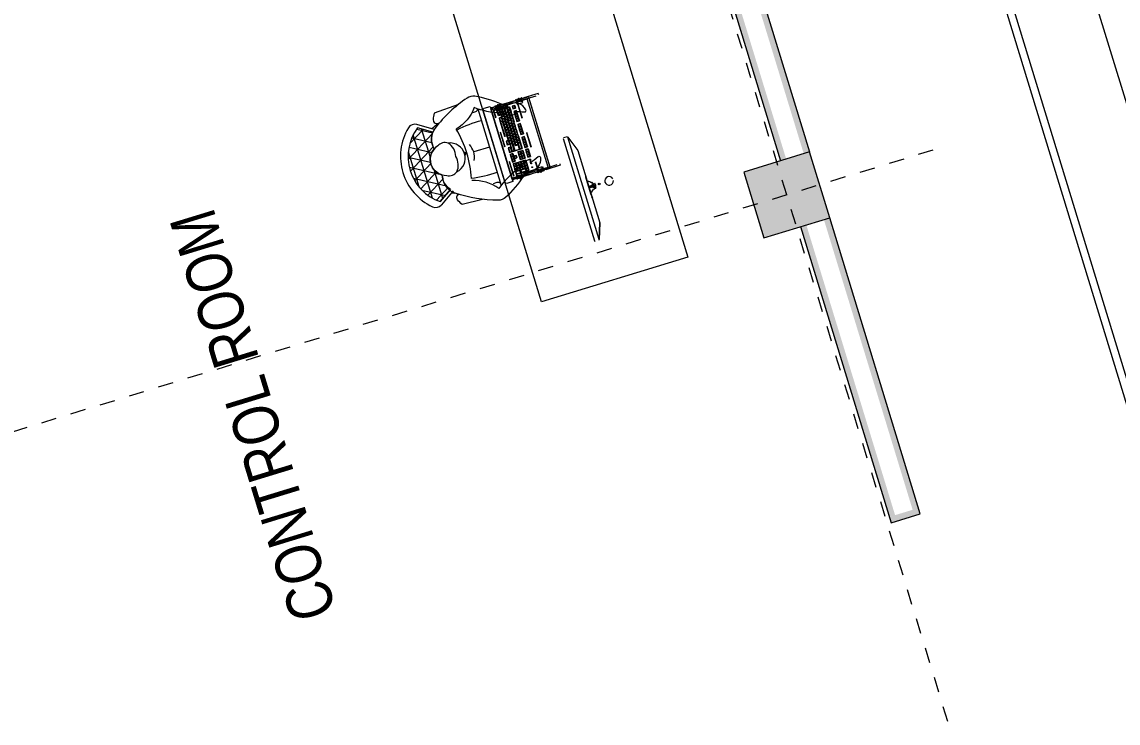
# Model space of a CAD drawing. Header units: metres. Extents: x 0 to 551036, y 0 to 1845929.
# Drawn here: x 547529.72 to 547536.9, y 1841942.19 to 1841946.78 of the extents above; entities that cross this region are included whole.
import ezdxf
from ezdxf.enums import TextEntityAlignment as Align

# ---------------------------------------------------------------- set-up
doc = ezdxf.new("R2010")
doc.units = ezdxf.units.M
doc.header["$MEASUREMENT"] = 0
for name, pattern in [('ACAD_ISO03W100', [30, 12, -18]), ('DASHED2', [0.375, 0.25, -0.125]), ('DOTE', [2.42, 2, -0.2, 0.02, -0.2])]:
    doc.linetypes.add(name, pattern=pattern)
doc.layers.add('_0', color=7, linetype='Continuous', lineweight=0)
doc.layers.add('Level 61', color=7, linetype='Continuous', lineweight=0)
doc.styles.add('SEPECEN', font='arial.ttf')

# ---------------------------------------------------------------- blocks, each defined once
blk = doc.blocks.new('_FZH')
at = {"flags": 128}
blk.add_lwpolyline([(-5, -5), (5, -5), (5, 5), (-5, 5), (-5, -5)], close=True, dxfattribs=at)
blk.add_solid([(-5, -5), (5, -5), (-5, 5), (5, 5)])
blk = doc.blocks.new('A$C60497B61')
h = blk.add_hatch()
h.set_pattern_fill('NET3', color=256, style=0, pattern_type=2)
h.set_pattern_definition([(0, (26703.4, -33696.8), (0, 635), []), (60, (26703.4, -33696.8), (-549.926, 317.5), []), (120, (26703.4, -33696.8), (-549.926, -317.5), [])])
h.paths.add_polyline_path([(5992, 1772), (5423, 2657, -0.244215), (4359, 2410, -0.556329), (2574, 2414, -0.244392), (1506, 2646), (943, 1772, 0.504575)])
for p, q in [((1990, 8248), (1768, 8155)), ((5061, 8248), (5283, 8155)), ((909, 5902), (6142, 5902)), ((3526, 5902), (3526, 4839)), ((1361, 2790), (723, 1799)), ((1506, 2646), (943, 1772)), ((5423, 2657), (5992, 1772)), ((5566, 2803), (6213, 1799))]:
    blk.add_line(p, q)
at = {"flags": 128}
for points in [[(1768, 8155, -0.00875), (2002, 8769, 0.60228), (1893, 8898, 0.387052), (1208, 7928, -0.213038), (1069, 7472, 0.067623), (69, 5949, 0.188155), (31, 5435, 0.080655), (1300, 2869, 0.313704), (2574, 2414)], [(5283, 8155, 0.00875), (5050, 8769, -0.60228), (5159, 8898, -0.387052), (5844, 7928, 0.213038), (5983, 7472, -0.067623), (6982, 5949, -0.188155), (7020, 5435, -0.080655), (5752, 2869, -0.313704), (4477, 2414)], [(1990, 8248, -0.17137), (1746, 7477, 0.073941), (1607, 7220, -0.079672), (758, 5701, -0.169039), (1768, 4165)], [(5061, 8248, 0.17137), (5305, 7477, -0.073941), (5445, 7220, 0.079672), (6294, 5701, 0.169039), (5283, 4165)], [(1045, 5448), (1045, 5719, 0.331563), (909, 5902)], [(5871, 5448), (5871, 5719, -0.331563), (6007, 5902)], [(261, 4780), (339, 3084, 0.047394), (728, 2894), (855, 2894, 0.414214), (1045, 3084), (1045, 3245)], [(6660, 4467), (6597, 3084, -0.047394), (6208, 2894), (6081, 2894, -0.414214), (5890, 3084)]]:
    blk.add_lwpolyline(points, format="xyb", dxfattribs=at)
blk.add_lwpolyline([(5992, 1772), (5423, 2657, -0.244215), (4359, 2410, -0.556329), (2574, 2414, -0.244392), (1506, 2646), (943, 1772, 0.504575), (5992, 1772)], format="xyb", close=True, dxfattribs=at)
for centre, radius, start, end in [((9449, 5565), 7734, 177.50933, 190.29814), ((-2485, 5565), 7734, 349.61875, 2.49067), ((3458, -2583), 6957, 75.9431, 104.0569), ((3810, 2670), 2187, 97.46787, 112.25485), ((3467, 4215), 94.2, 357.30436, 182.69564), ((3242, 2670), 2187, 67.74515, 82.53213), ((3467, 3214), 1002, 10.27805, 169.72195), ((3167, 2632), 1024, 72.91552, 132.03927), ((3746, 2530), 1116, 50.59144, 104.45377), ((2379, 3275), 1270, 186.2968, 209.37714), ((3020, 3019), 656, 145.31129, 210.60049), ((3914, 3017), 656, 329.6077, 34.88865), ((3468, 2966), 1050, 195.49327, 344.28209), ((4538, 3275), 1270, 331.45231, 340.0078), ((1143, 1528), 500, 147.21974, 222.20857), ((3468, 3637), 3139, 216.45126, 323.54874), ((5793, 1528), 500, 317.79143, 32.78026), ((3468, 3637), 3639, 222.20857, 317.79143)]:
    blk.add_arc(centre, radius, start, end)
blk = doc.blocks.new('A$C40917123')
blk.add_blockref('A$C60497B61', (0, 2))
blk = doc.blocks.new('A$C51012774')
at = {"color": 1, "linetype": 'ACAD_ISO03W100'}
for p, q in [((323, 3782, -3346), (323, 624, 3414)), ((422, 608, 3414), (422, 3782, -3346)), ((5134, 608, 3414), (5134, 3782, -3346)), ((5233, 3782, -3346), (5233, 624, 3414)), ((338, 3065, -2137), (338, 510, 3418)), ((5218, 3065, 1329), (5218, 510, 3418))]:
    blk.add_line(p, q, dxfattribs=at)
at = {"linetype": 'ACAD_ISO03W100'}
for p, q in [((422, 3782, -3346), (323, 3782, -3346)), ((5134, 3782, -3346), (5233, 3782, -3346)), ((274, 2488, 194), (274, 2484, 194)), ((289, 2488, 194), (274, 2488, 194)), ((274, 2477, 194), (274, 2432, 194)), ((274, 2418, 194), (274, 2409, 194)), ((274, 2409, 194), (289, 2409, 194)), ((591, 2639, 194), (289, 2639, 194)), ((289, 2639, 194), (289, 2611, 194)), ((289, 2579, 194), (289, 2541, 194)), ((289, 2506, 194), (289, 2472, 194)), ((289, 2409, 194), (289, 2488, 194)), ((289, 2439, 194), (289, 2400, 194)), ((289, 2358, 194), (289, 2322, 194)), ((289, 2285, 194), (289, 2258, 194)), ((591, 2258, 194), (289, 2258, 194)), ((299, 2343, 194), (299, 2300, 194)), ((323, 2639, 194), (323, 2639, 194)), ((323, 2258, 194), (323, 2258, 194)), ((436, 2264, -6566), (436, 2645, -6566)), ((591, 2258, 194), (591, 2639, 194)), ((4966, 2639, 194), (5267, 2639, 194)), ((4966, 2258, 194), (4966, 2639, 194)), ((4966, 2639, 194), (5267, 2639, 194)), ((4966, 2258, 194), (5267, 2258, 194)), ((5120, 2264, -6566), (5120, 2645, -6566)), ((5233, 2639, 194), (5233, 2639, 194)), ((5233, 2258, 194), (5233, 2258, 194)), ((5257, 2343, 194), (5257, 2300, 194)), ((5267, 2639, 194), (5267, 2611, 194)), ((5267, 2579, 194), (5267, 2541, 194)), ((5267, 2506, 194), (5267, 2472, 194)), ((5267, 2409, 194), (5267, 2488, 194)), ((5267, 2488, 194), (5282, 2488, 194)), ((5267, 2439, 194), (5267, 2400, 194)), ((5282, 2409, 194), (5267, 2409, 194)), ((5267, 2358, 194), (5267, 2322, 194)), ((5267, 2285, 194), (5267, 2258, 194)), ((5282, 2488, 194), (5282, 2484, 194)), ((5282, 2477, 194), (5282, 2432, 194)), ((5282, 2418, 194), (5282, 2409, 194)), ((611, 854, -3343), (611, 1727, -3343)), ((624, 1727, -3343), (3458, 1727, -3343)), ((624, 854, -3343), (624, 1727, -3343)), ((624, 1401, -3343), (624, 1727, -3343)), ((624, 1502, -3343), (624, 1676, -3343)), ((624, 1553, -3343), (3458, 1553, -3343)), ((810, 1553, -3343), (810, 1727, -3343)), ((903, 1378, -3343), (903, 1553, -3343)), ((996, 1553, -3343), (996, 1727, -3343)), ((1089, 1378, -3343), (1089, 1553, -3343)), ((1148, 1902, -3343), (1148, 2076, -3343)), ((1182, 1553, -3343), (1182, 1727, -3343)), ((1275, 1378, -3343), (1275, 1553, -3343)), ((1322, 1902, -3343), (1322, 2076, -3343)), ((1368, 1553, -3343), (1368, 1727, -3343)), ((1461, 1378, -3343), (1461, 1553, -3343)), ((1497, 1902, -3343), (1497, 2076, -3343)), ((1554, 1553, -3343), (1554, 1727, -3343)), ((1647, 1378, -3343), (1647, 1553, -3343)), ((1672, 1902, -3343), (1672, 2076, -3343)), ((1741, 1553, -3343), (1741, 1727, -3343)), ((1834, 1378, -3343), (1834, 1553, -3343)), ((1862, 1902, -3343), (1862, 2076, -3343)), ((1927, 1553, -3343), (1927, 1727, -3343)), ((2020, 1378, -3343), (2020, 1553, -3343)), ((2037, 1902, -3343), (2037, 2076, -3343)), ((2113, 1553, -3343), (2113, 1727, -3343)), ((2206, 1378, -3343), (2206, 1553, -3343)), ((2211, 1902, -3343), (2211, 2076, -3343)), ((2299, 1553, -3343), (2299, 1727, -3343)), ((2386, 1902, -3343), (2386, 2076, -3343)), ((2392, 1378, -3343), (2392, 1553, -3343)), ((2485, 1553, -3343), (2485, 1727, -3343)), ((2561, 1902, -3343), (2561, 2076, -3343)), ((2578, 1378, -3343), (2578, 1553, -3343)), ((2671, 1553, -3343), (2671, 1727, -3343)), ((2751, 1902, -3343), (2751, 2076, -3343)), ((2764, 1378, -3343), (2764, 1553, -3343)), ((2857, 1553, -3343), (2857, 1727, -3343)), ((2926, 1902, -3343), (2926, 2076, -3343)), ((2950, 1378, -3343), (2950, 1553, -3343)), ((3043, 1553, -3343), (3043, 1727, -3343)), ((3100, 1902, -3343), (3100, 2076, -3343)), ((3136, 1378, -3343), (3136, 1553, -3343)), ((3275, 1902, -3343), (3275, 2076, -3343)), ((3450, 1902, -3343), (3450, 2076, -3343)), ((3458, 854, -3343), (3458, 1727, -3343)), ((3590, 1902, -3343), (3590, 2076, -3343)), ((3590, 1378, -3343), (3590, 1727, -3343)), ((3765, 1902, -3343), (3765, 2076, -3343)), ((3765, 1378, -3343), (3765, 1727, -3343)), ((3940, 1902, -3343), (3940, 2076, -3343)), ((3940, 1378, -3343), (3940, 1727, -3343)), ((4114, 1902, -3343), (4114, 2076, -3343)), ((4114, 1378, -3343), (4114, 1727, -3343)), ((4247, 854, -3343), (4247, 1727, -3343)), ((4422, 854, -3343), (4422, 1727, -3343)), ((4596, 854, -3343), (4596, 1727, -3343)), ((4771, 854, -3343), (4771, 1727, -3343)), ((4771, 854, -3343), (4771, 1727, -3343)), ((4945, 854, -3343), (4945, 1727, -3343)), ((289, 1067, 11), (274, 1067, 11)), ((274, 1067, 11), (274, 1064, 11)), ((274, 1057, 11), (274, 1012, 11)), ((274, 998, 11), (274, 989, 11)), ((274, 989, 11), (289, 989, 11)), ((591, 1218, 11), (289, 1218, 11)), ((289, 1218, 11), (289, 1190, 11)), ((289, 1159, 11), (289, 1121, 11)), ((289, 1086, 11), (289, 1052, 11)), ((289, 989, 11), (289, 1067, 11)), ((289, 1019, 11), (289, 980, 11)), ((289, 937, 11), (289, 902, 11)), ((289, 865, 11), (289, 837, 11)), ((591, 837, 11), (289, 837, 11)), ((299, 922, 11), (299, 880, 11)), ((323, 1218, 11), (323, 1218, 11)), ((323, 837, 11), (323, 837, 11)), ((371, 1000, 11), (496, 1000, 11)), ((591, 837, 11), (591, 1218, 11)), ((624, 1215, -3343), (624, 1401, -3343)), ((624, 1378, -3343), (3136, 1378, -3343)), ((624, 1029, -3343), (624, 1215, -3343)), ((624, 1203, -3343), (3458, 1203, -3343)), ((624, 1029, -3343), (3458, 1029, -3343)), ((624, 854, -3343), (918, 854, -3343)), ((918, 854, -3343), (918, 1029, -3343)), ((971, 1203, -3343), (971, 1378, -3343)), ((1064, 1029, -3343), (1064, 1203, -3343)), ((1109, 854, -3343), (1109, 1029, -3343)), ((1109, 854, -3343), (2949, 854, -3343)), ((1157, 1203, -3343), (1157, 1378, -3343)), ((1250, 1029, -3343), (1250, 1203, -3343)), ((1343, 1203, -3343), (1343, 1378, -3343)), ((1363, 854, -3343), (1363, 1029, -3343)), ((1436, 1029, -3343), (1436, 1203, -3343)), ((1529, 1203, -3343), (1529, 1378, -3343)), ((1622, 1029, -3343), (1622, 1203, -3343)), ((1715, 1203, -3343), (1715, 1378, -3343)), ((1808, 1029, -3343), (1808, 1203, -3343)), ((1901, 1203, -3343), (1901, 1378, -3343)), ((1994, 1029, -3343), (1994, 1203, -3343)), ((2087, 1203, -3343), (2087, 1378, -3343)), ((2180, 1029, -3343), (2180, 1203, -3343)), ((2273, 1203, -3343), (2273, 1378, -3343)), ((2366, 1029, -3343), (2366, 1203, -3343)), ((2460, 1203, -3343), (2460, 1378, -3343)), ((2553, 1029, -3343), (2553, 1203, -3343)), ((2646, 1203, -3343), (2646, 1378, -3343)), ((2695, 854, -3343), (2695, 1029, -3343)), ((2739, 1029, -3343), (2739, 1203, -3343)), ((2832, 1203, -3343), (2832, 1378, -3343)), ((2925, 1029, -3343), (2925, 1203, -3343)), ((2949, 854, -3343), (2949, 1029, -3343)), ((3018, 1203, -3343), (3018, 1378, -3343)), ((3156, 854, -3343), (3156, 1029, -3343)), ((3156, 854, -3343), (3458, 854, -3343)), ((3590, 854, -3343), (3590, 1029, -3343)), ((3765, 854, -3343), (3765, 1203, -3343)), ((3940, 854, -3343), (3940, 1203, -3343)), ((4114, 854, -3343), (4114, 1029, -3343)), ((4966, 837, 11), (4966, 1218, 11)), ((4966, 1218, 11), (5267, 1218, 11)), ((4966, 837, 11), (5267, 837, 11)), ((5185, 1000, 11), (5060, 1000, 11)), ((5233, 1218, 11), (5233, 1218, 11)), ((5233, 837, 11), (5233, 837, 11)), ((5257, 922, 11), (5257, 880, 11)), ((5267, 1218, 11), (5267, 1190, 11)), ((5267, 1159, 11), (5267, 1121, 11)), ((5267, 1086, 11), (5267, 1052, 11)), ((5267, 989, 11), (5267, 1067, 11)), ((5267, 1067, 11), (5282, 1067, 11)), ((5267, 1019, 11), (5267, 980, 11)), ((5282, 989, 11), (5267, 989, 11)), ((5267, 937, 11), (5267, 902, 11)), ((5267, 865, 11), (5267, 837, 11)), ((5282, 1067, 11), (5282, 1064, 11)), ((5282, 1057, 11), (5282, 1012, 11)), ((5282, 998, 11), (5282, 989, 11)), ((422, 624, 3414), (323, 624, 3414)), ((404, 602, 3414), (323, 602, 3414)), ((323, 602, 3414), (323, 592, 3414)), ((407, 592, 3414), (323, 592, 3414)), ((412, 624, 3414), (412, 610, 3414)), ((422, 624, 3414), (437, 624, 3414)), ((5134, 624, 3414), (5119, 624, 3414)), ((5134, 624, 3414), (5233, 624, 3414)), ((5144, 624, 3414), (5144, 610, 3414)), ((5150, 592, 3414), (5233, 592, 3414)), ((5152, 602, 3414), (5233, 602, 3414)), ((5233, 602, 3414), (5233, 592, 3414))]:
    blk.add_line(p, q, dxfattribs=at)
at = {"color": 1}
for p, q in [((338, 510, -2136), (338, 2995, -1902)), ((338, 510, -2136), (338, 2995, -1902)), ((338, 510, -2136), (338, 2995, -1902)), ((338, 510, -2136), (338, 2995, -1902)), ((338, 2995, -1902), (338, 510, -2136)), ((338, 2995, -1902), (338, 510, -2136)), ((338, 2995, -1902), (338, 510, -2136)), ((338, 2995, -1902), (338, 510, -2136)), ((368, 3095, -2152), (368, 3095, -2137)), ((368, 3095, -2152), (368, 3095, -2137)), ((368, 3095, 1336), (5148, 3095, -2152)), ((368, 3095, -2137), (5188, 3095, -2137)), ((368, 3095, -2152), (5148, 3095, -2152)), ((438, 510, -2136), (438, 2980, -2137)), ((5118, 2980, -2137), (438, 2980, -2137)), ((438, 510, -2136), (438, 2980, -2137)), ((5118, 510, -2136), (5118, 2980, -2137)), ((5218, 2995, -1902), (5218, 510, -2136)), ((5218, 2995, -1902), (5218, 510, -2136)), ((5218, 2995, -1902), (5218, 510, -2136)), ((5218, 2995, -1902), (5218, 510, -2136)), ((213, 510, 15), (5298, 510, 15)), ((213, 510), (5298, 510)), ((213, 510, 15), (5298, 510, 15)), ((213, 510), (5343, 510)), ((213, 100, 0), (213, 510, 0)), ((5178, 510, 120), (378, 510, 120)), ((5178, 510, 105), (378, 510, 105)), ((5178, 510, 120), (378, 510, 120)), ((5178, 510, 105), (378, 510, 105)), ((378, 510, 120), (5178, 510, 120)), ((378, 510), (5178, 510)), ((378, 510, 120), (5178, 510, 120)), ((378, 510), (5178, 510)), ((5343, 510, 15), (5343, 100, 15)), ((5343, 510, 0), (5343, 100, 0)), ((5343, 510, 15), (5343, 100, 15)), ((5343, 510, 0), (5343, 100, 0)), ((5198, 0), (313, 0)), ((5198, 0, 15), (313, 0, 15)), ((5243, 0), (313, 0))]:
    blk.add_line(p, q, dxfattribs=at)
for p, q in [((437, 2713, 120), (437, 2713, 135)), ((437, 2713, 135), (437, 2628, 135)), ((437, 2713, 120), (437, 2713, 135)), ((437, 2713, 120), (437, 2628, 120)), ((437, 2713, 135), (437, 2628, 135)), ((437, 2713, 120), (437, 2628, 120)), ((437, 2572, -2140), (437, 2657, -2140)), ((437, 2657, -2155), (437, 2657, -2140)), ((437, 2572, -2155), (437, 2657, -2155)), ((437, 2657, -2155), (437, 2657, -2140)), ((437, 2572, -2140), (437, 2657, -2140)), ((437, 2572, -2155), (437, 2657, -2155)), ((437, 2572, -1905), (437, 2587, -1905)), ((437, 2572, -2155), (437, 2587, -2155)), ((437, 2572, -1905), (437, 2587, -1905)), ((437, 2572, -2155), (437, 2587, -2155)), ((437, 2572, -2155), (437, 2572, -1905)), ((437, 2572, -2155), (437, 2572, -1905)), ((437, 2572, -2155), (437, 2572, -2140)), ((437, 2572, -2155), (437, 2572, -2140))]:
    blk.add_line(p, q)
at = {"color": 2, "linetype": 'DASHED2', "lineweight": 13}
for p, q in [((437, 2587, -1920), (437, 2587, -1905)), ((437, 2587, -1920), (437, 2587, -1905)), ((437, 2587, -2155), (437, 2587, -1905)), ((437, 2587, -1905), (452, 2587, -1905)), ((437, 2587, -2155), (437, 2587, -1905)), ((437, 2587, -2155), (452, 2587, -2155)), ((437, 2587, -1905), (452, 2587, -1905)), ((437, 2587, -2155), (452, 2587, -2155)), ((437, 2587, -2155), (437, 2587, -1905)), ((437, 2587, -2155), (437, 2587, -1905)), ((452, 2587, -2155), (452, 2587, -1905)), ((452, 2587, -2155), (452, 2587, -1905)), ((5044, 2628, 368), (5104, 2628, 368))]:
    blk.add_line(p, q, dxfattribs=at)
at = {"linetype": 'ACAD_ISO03W100'}
for points, elevation in [([(281, 2644), (300, 2644, -0.414214), (308, 2636), (308, 2260, -0.414214), (300, 2252), (281, 2252), (281, 2237), (299, 2237, 0.414214), (323, 2261), (323, 2635, 0.414214), (299, 2659), (281, 2659), (281, 2644)], 194), ([(464, 2552), (407, 2552, -1), (407, 2598), (464, 2598, -1), (464, 2552)], 194), ([(464, 2298), (407, 2298, -1), (407, 2344), (464, 2344, -1), (464, 2298)], 194), ([(413, 2420), (413, 2477, -1), (459, 2477), (459, 2420, -1), (413, 2420)], 194), ([(5092, 2552), (5149, 2552, 1), (5149, 2598), (5092, 2598, 1), (5092, 2552)], 194), ([(5092, 2298), (5149, 2298, 1), (5149, 2344), (5092, 2344, 1), (5092, 2298)], 194), ([(5143, 2420), (5143, 2477, 1), (5098, 2477), (5098, 2420, 1), (5143, 2420)], 194), ([(5275, 2644), (5256, 2644, 0.414214), (5248, 2636), (5248, 2260, 0.414214), (5256, 2252), (5275, 2252), (5275, 2237), (5257, 2237, -0.414214), (5233, 2261), (5233, 2635, -0.414214), (5257, 2659), (5275, 2659), (5275, 2644)], 194), ([(281, 1224), (300, 1224, -0.414214), (308, 1216), (308, 840, -0.414214), (300, 832), (281, 832), (281, 817), (299, 817, 0.414214), (323, 841), (323, 1215, 0.414214), (299, 1239), (281, 1239), (281, 1224)], 11), ([(464, 1132), (407, 1132, -1), (407, 1178), (464, 1178, -1), (464, 1132)], 11), ([(464, 878), (407, 878, -1), (407, 924), (464, 924, -1), (464, 878)], 11), ([(413, 999), (413, 1057, -1), (459, 1057), (459, 999, -1), (413, 999)], 11), ([(5092, 1132), (5149, 1132, 1), (5149, 1178), (5092, 1178, 1), (5092, 1132)], 11), ([(5092, 878), (5149, 878, 1), (5149, 924), (5092, 924, 1), (5092, 878)], 11), ([(5143, 999), (5143, 1057, 1), (5098, 1057), (5098, 999, 1), (5143, 999)], 11), ([(5275, 1224), (5256, 1224, 0.414214), (5248, 1216), (5248, 840, 0.414214), (5256, 832), (5275, 832), (5275, 817), (5257, 817, -0.414214), (5233, 841), (5233, 1215, -0.414214), (5257, 1239), (5275, 1239), (5275, 1224)], 11)]:
    blk.add_lwpolyline(points, format="xyb", close=True, dxfattribs=dict(at, elevation=elevation))
at = {"linetype": 'ACAD_ISO03W100', "elevation": -3343}
for points in [[(526, 2302), (5048, 2302), (5048, 660), (526, 660), (526, 2302)], [(546, 2282), (5028, 2282), (5028, 680), (546, 680), (546, 2282)], [(611, 1727), (785, 1727), (785, 1553), (611, 1553), (611, 1727)], [(799, 2076), (624, 2076), (624, 1902), (799, 1902), (799, 2076)], [(810, 1727), (624, 1727), (624, 1553), (810, 1553), (810, 1727)], [(903, 1553), (624, 1553), (624, 1401), (624, 1378), (903, 1378), (903, 1553)], [(631, 1707), (765, 1707), (765, 1573), (631, 1573), (631, 1707)], [(779, 2056), (644, 2056), (644, 1922), (779, 1922), (779, 2056)], [(790, 1707), (644, 1707), (644, 1573), (790, 1573), (790, 1707)], [(883, 1533), (644, 1533), (644, 1401), (644, 1398), (883, 1398), (883, 1533)], [(785, 1727), (960, 1727), (960, 1553), (785, 1553), (785, 1727)], [(805, 1707), (940, 1707), (940, 1573), (805, 1573), (805, 1707)], [(996, 1727), (810, 1727), (810, 1553), (996, 1553), (996, 1727)], [(976, 1707), (830, 1707), (830, 1573), (976, 1573), (976, 1707)], [(1089, 1553), (903, 1553), (903, 1378), (1089, 1378), (1089, 1553)], [(1069, 1533), (923, 1533), (923, 1398), (1069, 1398), (1069, 1533)], [(1148, 2076), (973, 2076), (973, 1902), (1148, 1902), (1148, 2076)], [(1128, 2056), (993, 2056), (993, 1922), (1128, 1922), (1128, 2056)], [(1182, 1727), (996, 1727), (996, 1553), (1182, 1553), (1182, 1727)], [(1162, 1707), (1016, 1707), (1016, 1573), (1162, 1573), (1162, 1707)], [(1275, 1553), (1089, 1553), (1089, 1378), (1275, 1378), (1275, 1553)], [(1255, 1533), (1109, 1533), (1109, 1398), (1255, 1398), (1255, 1533)], [(1322, 2076), (1148, 2076), (1148, 1902), (1322, 1902), (1322, 2076)], [(1302, 2056), (1168, 2056), (1168, 1922), (1302, 1922), (1302, 2056)], [(1368, 1727), (1182, 1727), (1182, 1553), (1368, 1553), (1368, 1727)], [(1348, 1707), (1202, 1707), (1202, 1573), (1348, 1573), (1348, 1707)], [(1461, 1553), (1275, 1553), (1275, 1378), (1461, 1378), (1461, 1553)], [(1441, 1533), (1295, 1533), (1295, 1398), (1441, 1398), (1441, 1533)], [(1497, 2076), (1322, 2076), (1322, 1902), (1497, 1902), (1497, 2076)], [(1477, 2056), (1342, 2056), (1342, 1922), (1477, 1922), (1477, 2056)], [(1554, 1727), (1368, 1727), (1368, 1553), (1554, 1553), (1554, 1727)], [(1534, 1707), (1388, 1707), (1388, 1573), (1534, 1573), (1534, 1707)], [(1647, 1553), (1461, 1553), (1461, 1378), (1647, 1378), (1647, 1553)], [(1672, 2076), (1497, 2076), (1497, 1902), (1672, 1902), (1672, 2076)], [(1652, 2056), (1517, 2056), (1517, 1922), (1652, 1922), (1652, 2056)], [(1741, 1727), (1554, 1727), (1554, 1553), (1741, 1553), (1741, 1727)], [(1721, 1707), (1574, 1707), (1574, 1573), (1721, 1573), (1721, 1707)], [(1834, 1553), (1647, 1553), (1647, 1378), (1834, 1378), (1834, 1553)], [(1814, 1533), (1667, 1533), (1667, 1398), (1814, 1398), (1814, 1533)], [(1927, 1727), (1741, 1727), (1741, 1553), (1927, 1553), (1927, 1727)], [(1907, 1707), (1761, 1707), (1761, 1573), (1907, 1573), (1907, 1707)], [(2020, 1553), (1834, 1553), (1834, 1378), (2020, 1378), (2020, 1553)], [(2000, 1533), (1854, 1533), (1854, 1398), (2000, 1398), (2000, 1533)], [(2037, 2076), (1862, 2076), (1862, 1902), (2037, 1902), (2037, 2076)], [(2017, 2056), (1882, 2056), (1882, 1922), (2017, 1922), (2017, 2056)], [(2113, 1727), (1927, 1727), (1927, 1553), (2113, 1553), (2113, 1727)], [(2093, 1707), (1947, 1707), (1947, 1573), (2093, 1573), (2093, 1707)], [(2206, 1553), (2020, 1553), (2020, 1378), (2206, 1378), (2206, 1553)], [(2211, 2076), (2037, 2076), (2037, 1902), (2211, 1902), (2211, 2076)], [(2186, 1533), (2040, 1533), (2040, 1398), (2186, 1398), (2186, 1533)], [(2191, 2056), (2057, 2056), (2057, 1922), (2191, 1922), (2191, 2056)], [(2299, 1727), (2113, 1727), (2113, 1553), (2299, 1553), (2299, 1727)], [(2279, 1707), (2133, 1707), (2133, 1573), (2279, 1573), (2279, 1707)], [(2392, 1553), (2206, 1553), (2206, 1378), (2392, 1378), (2392, 1553)], [(2386, 2076), (2211, 2076), (2211, 1902), (2386, 1902), (2386, 2076)], [(2226, 1533), (2372, 1533), (2372, 1398), (2226, 1398), (2226, 1533)], [(2366, 2056), (2231, 2056), (2231, 1922), (2366, 1922), (2366, 2056)], [(2485, 1727), (2299, 1727), (2299, 1553), (2485, 1553), (2485, 1727)], [(2465, 1707), (2319, 1707), (2319, 1573), (2465, 1573), (2465, 1707)], [(2561, 2076), (2386, 2076), (2386, 1902), (2561, 1902), (2561, 2076)], [(2578, 1553), (2392, 1553), (2392, 1378), (2578, 1378), (2578, 1553)], [(2541, 2056), (2406, 2056), (2406, 1922), (2541, 1922), (2541, 2056)], [(2558, 1533), (2412, 1533), (2412, 1398), (2558, 1398), (2558, 1533)], [(2671, 1727), (2485, 1727), (2485, 1553), (2671, 1553), (2671, 1727)], [(2651, 1707), (2505, 1707), (2505, 1573), (2651, 1573), (2651, 1707)], [(2764, 1553), (2578, 1553), (2578, 1378), (2764, 1378), (2764, 1553)], [(2744, 1533), (2598, 1533), (2598, 1398), (2744, 1398), (2744, 1533)], [(2857, 1727), (2671, 1727), (2671, 1553), (2857, 1553), (2857, 1727)], [(2837, 1707), (2691, 1707), (2691, 1573), (2837, 1573), (2837, 1707)], [(2926, 2076), (2751, 2076), (2751, 1902), (2926, 1902), (2926, 2076)], [(2950, 1553), (2764, 1553), (2764, 1378), (2950, 1378), (2950, 1553)], [(2906, 2056), (2771, 2056), (2771, 1922), (2906, 1922), (2906, 2056)], [(2930, 1533), (2784, 1533), (2784, 1398), (2930, 1398), (2930, 1533)], [(3043, 1727), (2857, 1727), (2857, 1553), (3043, 1553), (3043, 1727)], [(3023, 1707), (2877, 1707), (2877, 1573), (3023, 1573), (3023, 1707)], [(3100, 2076), (2926, 2076), (2926, 1902), (3100, 1902), (3100, 2076)], [(3080, 2056), (2946, 2056), (2946, 1922), (3080, 1922), (3080, 2056)], [(2970, 1533), (3116, 1533), (3116, 1398), (2970, 1398), (2970, 1533)], [(3458, 1553), (3136, 1553), (3136, 1378), (3018, 1378), (3018, 1203), (3458, 1203), (3458, 1553)], [(3438, 1533), (3156, 1533), (3156, 1358), (3038, 1358), (3038, 1223), (3438, 1223), (3438, 1533)], [(3458, 1727), (3043, 1727), (3043, 1553), (3458, 1553), (3458, 1727)], [(3438, 1707), (3063, 1707), (3063, 1573), (3438, 1573), (3438, 1707)], [(3275, 2076), (3100, 2076), (3100, 1902), (3275, 1902), (3275, 2076)], [(3255, 2056), (3120, 2056), (3120, 1922), (3255, 1922), (3255, 2056)], [(3450, 2076), (3275, 2076), (3275, 1902), (3450, 1902), (3450, 2076)], [(3430, 2056), (3295, 2056), (3295, 1922), (3430, 1922), (3430, 2056)], [(3765, 2076), (3590, 2076), (3590, 1902), (3765, 1902), (3765, 2076)], [(3765, 1727), (3590, 1727), (3590, 1553), (3765, 1553), (3765, 1727)], [(3765, 1553), (3590, 1553), (3590, 1378), (3765, 1378), (3765, 1553)], [(3745, 2056), (3610, 2056), (3610, 1922), (3745, 1922), (3745, 2056)], [(3745, 1707), (3610, 1707), (3610, 1573), (3745, 1573), (3745, 1707)], [(3745, 1533), (3610, 1533), (3610, 1398), (3745, 1398), (3745, 1533)], [(3940, 2076), (3765, 2076), (3765, 1902), (3940, 1902), (3940, 2076)], [(3940, 1727), (3765, 1727), (3765, 1553), (3940, 1553), (3940, 1727)], [(3940, 1553), (3765, 1553), (3765, 1378), (3940, 1378), (3940, 1553)], [(3920, 2056), (3785, 2056), (3785, 1922), (3920, 1922), (3920, 2056)], [(3920, 1707), (3785, 1707), (3785, 1573), (3920, 1573), (3920, 1707)], [(3920, 1533), (3785, 1533), (3785, 1398), (3920, 1398), (3920, 1533)], [(4114, 2076), (3940, 2076), (3940, 1902), (4114, 1902), (4114, 2076)], [(4114, 1727), (3940, 1727), (3940, 1553), (4114, 1553), (4114, 1727)], [(4114, 1553), (3940, 1553), (3940, 1378), (4114, 1378), (4114, 1553)], [(4094, 2056), (3960, 2056), (3960, 1922), (4094, 1922), (4094, 2056)], [(4094, 1707), (3960, 1707), (3960, 1573), (4094, 1573), (4094, 1707)], [(4094, 1533), (3960, 1533), (3960, 1398), (4094, 1398), (4094, 1533)], [(4422, 1727), (4247, 1727), (4247, 1553), (4422, 1553), (4422, 1727)], [(4422, 1553), (4247, 1553), (4247, 1378), (4422, 1378), (4422, 1553)], [(4402, 1707), (4267, 1707), (4267, 1573), (4402, 1573), (4402, 1707)], [(4402, 1533), (4267, 1533), (4267, 1398), (4402, 1398), (4402, 1533)], [(4596, 1727), (4422, 1727), (4422, 1553), (4596, 1553), (4596, 1727)], [(4596, 1553), (4422, 1553), (4422, 1378), (4596, 1378), (4596, 1553)], [(4576, 1707), (4442, 1707), (4442, 1573), (4576, 1573), (4576, 1707)], [(4576, 1533), (4442, 1533), (4442, 1398), (4576, 1398), (4576, 1533)], [(4771, 1727), (4596, 1727), (4596, 1553), (4771, 1553), (4771, 1727)], [(4771, 1553), (4596, 1553), (4596, 1378), (4771, 1378), (4771, 1553)], [(4751, 1707), (4616, 1707), (4616, 1573), (4751, 1573), (4751, 1707)], [(4751, 1533), (4616, 1533), (4616, 1398), (4751, 1398), (4751, 1533)], [(4945, 1727), (4771, 1727), (4771, 1553), (4945, 1553), (4945, 1727)], [(4945, 1553), (4771, 1553), (4771, 1203), (4945, 1203), (4945, 1553)], [(4925, 1707), (4791, 1707), (4791, 1573), (4925, 1573), (4925, 1707)], [(4925, 1533), (4791, 1533), (4791, 1223), (4925, 1223), (4925, 1533)], [(611, 1203), (785, 1203), (785, 854), (611, 854), (611, 1203)], [(971, 1378), (624, 1378), (624, 1215), (624, 1203), (971, 1203), (971, 1378)], [(1064, 1203), (624, 1203), (624, 1029), (1064, 1029), (1064, 1203)], [(918, 1029), (624, 1029), (624, 854), (918, 854), (918, 1029)], [(631, 1183), (765, 1183), (765, 874), (631, 874), (631, 1183)], [(951, 1358), (644, 1358), (644, 1223), (951, 1223), (951, 1358)], [(1044, 1183), (644, 1183), (644, 1049), (1044, 1049), (1044, 1183)], [(898, 1009), (644, 1009), (644, 874), (898, 874), (898, 1009)], [(785, 1378), (960, 1378), (960, 1203), (785, 1203), (785, 1378)], [(785, 1203), (960, 1203), (960, 1029), (785, 1029), (785, 1203)], [(785, 1029), (960, 1029), (960, 854), (785, 854), (785, 1029)], [(805, 1358), (940, 1358), (940, 1223), (805, 1223), (805, 1358)], [(805, 1183), (940, 1183), (940, 1049), (805, 1049), (805, 1183)], [(805, 1009), (940, 1009), (940, 874), (805, 874), (805, 1009)], [(1157, 1378), (971, 1378), (971, 1203), (1157, 1203), (1157, 1378)], [(1137, 1358), (991, 1358), (991, 1223), (1137, 1223), (1137, 1358)], [(1250, 1203), (1064, 1203), (1064, 1029), (1250, 1029), (1250, 1203)], [(1084, 1183), (1230, 1183), (1230, 1049), (1084, 1049), (1084, 1183)], [(1363, 1029), (1109, 1029), (1109, 854), (1363, 854), (1363, 1029)], [(1343, 1009), (1129, 1009), (1129, 874), (1343, 874), (1343, 1009)], [(1343, 1378), (1157, 1378), (1157, 1203), (1343, 1203), (1343, 1378)], [(1323, 1358), (1177, 1358), (1177, 1223), (1323, 1223), (1323, 1358)], [(1436, 1203), (1250, 1203), (1250, 1029), (1436, 1029), (1436, 1203)], [(1416, 1183), (1270, 1183), (1270, 1049), (1416, 1049), (1416, 1183)], [(1529, 1378), (1461, 1378), (1343, 1378), (1343, 1203), (1529, 1203), (1529, 1378)], [(1509, 1358), (1461, 1358), (1363, 1358), (1363, 1223), (1509, 1223), (1509, 1358)], [(2695, 1029), (2553, 1029), (2366, 1029), (2180, 1029), (1994, 1029), (1808, 1029), (1622, 1029), (1363, 1029), (1363, 854), (2695, 854), (2695, 1029)], [(2675, 1009), (2553, 1009), (2366, 1009), (2180, 1009), (1994, 1009), (1808, 1009), (1622, 1009), (1383, 1009), (1383, 874), (2675, 874), (2675, 1009)], [(1622, 1203), (1529, 1203), (1436, 1203), (1436, 1029), (1622, 1029), (1622, 1203)], [(1602, 1183), (1529, 1183), (1456, 1183), (1456, 1049), (1602, 1049), (1602, 1183)], [(1715, 1378), (1529, 1378), (1529, 1203), (1715, 1203), (1715, 1378)], [(1695, 1358), (1549, 1358), (1549, 1223), (1695, 1223), (1695, 1358)], [(1808, 1203), (1622, 1203), (1622, 1029), (1808, 1029), (1808, 1203)], [(1642, 1183), (1788, 1183), (1788, 1049), (1642, 1049), (1642, 1183)], [(1901, 1378), (1715, 1378), (1715, 1203), (1901, 1203), (1901, 1378)], [(1881, 1358), (1735, 1358), (1735, 1223), (1881, 1223), (1881, 1358)], [(1994, 1203), (1808, 1203), (1808, 1029), (1994, 1029), (1994, 1203)], [(1974, 1183), (1828, 1183), (1828, 1049), (1974, 1049), (1974, 1183)], [(2087, 1378), (1901, 1378), (1901, 1203), (2087, 1203), (2087, 1378)], [(2067, 1358), (1921, 1358), (1921, 1223), (2067, 1223), (2067, 1358)], [(2180, 1203), (1994, 1203), (1994, 1029), (2180, 1029), (2180, 1203)], [(2014, 1183), (2160, 1183), (2160, 1049), (2014, 1049), (2014, 1183)], [(2273, 1378), (2087, 1378), (2087, 1203), (2273, 1203), (2273, 1378)], [(2253, 1358), (2107, 1358), (2107, 1223), (2253, 1223), (2253, 1358)], [(2366, 1203), (2180, 1203), (2180, 1029), (2366, 1029), (2366, 1203)], [(2346, 1183), (2200, 1183), (2200, 1049), (2346, 1049), (2346, 1183)], [(2460, 1378), (2273, 1378), (2273, 1203), (2460, 1203), (2460, 1378)], [(2440, 1358), (2293, 1358), (2293, 1223), (2440, 1223), (2440, 1358)], [(2553, 1203), (2366, 1203), (2366, 1029), (2553, 1029), (2553, 1203)], [(2386, 1183), (2533, 1183), (2533, 1049), (2386, 1049), (2386, 1183)], [(2646, 1378), (2460, 1378), (2460, 1203), (2646, 1203), (2646, 1378)], [(2626, 1358), (2480, 1358), (2480, 1223), (2626, 1223), (2626, 1358)], [(2739, 1203), (2553, 1203), (2553, 1029), (2739, 1029), (2739, 1203)], [(2719, 1183), (2573, 1183), (2573, 1049), (2719, 1049), (2719, 1183)], [(2832, 1378), (2646, 1378), (2646, 1203), (2832, 1203), (2832, 1378)], [(2812, 1358), (2666, 1358), (2666, 1223), (2812, 1223), (2812, 1358)], [(2949, 1029), (2695, 1029), (2695, 854), (2949, 854), (2949, 1029)], [(2929, 1009), (2715, 1009), (2715, 874), (2929, 874), (2929, 1009)], [(2925, 1203), (2739, 1203), (2739, 1029), (2925, 1029), (2925, 1203)], [(2759, 1183), (2905, 1183), (2905, 1049), (2759, 1049), (2759, 1183)], [(3018, 1378), (2832, 1378), (2832, 1203), (3018, 1203), (3018, 1378)], [(2998, 1358), (2852, 1358), (2852, 1223), (2998, 1223), (2998, 1358)], [(3458, 1203), (2925, 1203), (2925, 1029), (3458, 1029), (3458, 1203)], [(3438, 1183), (2945, 1183), (2945, 1049), (3438, 1049), (3438, 1183)], [(3458, 1029), (3156, 1029), (3156, 854), (3458, 854), (3458, 1029)], [(3438, 1009), (3176, 1009), (3176, 874), (3438, 874), (3438, 1009)], [(3765, 1029), (3590, 1029), (3590, 854), (3765, 854), (3765, 1029)], [(3745, 1009), (3610, 1009), (3610, 874), (3745, 874), (3745, 1009)], [(3940, 1203), (3765, 1203), (3765, 1029), (3940, 1029), (3940, 1203)], [(3940, 1029), (3765, 1029), (3765, 854), (3940, 854), (3940, 1029)], [(3920, 1183), (3785, 1183), (3785, 1049), (3920, 1049), (3920, 1183)], [(3920, 1009), (3785, 1009), (3785, 874), (3920, 874), (3920, 1009)], [(4114, 1029), (3940, 1029), (3940, 854), (4114, 854), (4114, 1029)], [(4094, 1009), (3960, 1009), (3960, 874), (4094, 874), (4094, 1009)], [(4422, 1378), (4247, 1378), (4247, 1203), (4422, 1203), (4422, 1378)], [(4422, 1203), (4247, 1203), (4247, 1029), (4422, 1029), (4422, 1203)], [(4422, 1029), (4247, 1029), (4247, 854), (4422, 854), (4422, 1029)], [(4402, 1358), (4267, 1358), (4267, 1223), (4402, 1223), (4402, 1358)], [(4402, 1183), (4267, 1183), (4267, 1049), (4402, 1049), (4402, 1183)], [(4402, 1009), (4267, 1009), (4267, 874), (4402, 874), (4402, 1009)], [(4596, 1378), (4422, 1378), (4422, 1203), (4596, 1203), (4596, 1378)], [(4596, 1203), (4422, 1203), (4422, 1029), (4596, 1029), (4596, 1203)], [(4596, 1029), (4422, 1029), (4422, 854), (4596, 854), (4596, 1029)], [(4576, 1358), (4442, 1358), (4442, 1223), (4576, 1223), (4576, 1358)], [(4576, 1183), (4442, 1183), (4442, 1049), (4576, 1049), (4576, 1183)], [(4576, 1009), (4442, 1009), (4442, 874), (4576, 874), (4576, 1009)], [(4771, 1378), (4596, 1378), (4596, 1203), (4771, 1203), (4771, 1378)], [(4771, 1203), (4596, 1203), (4596, 1029), (4771, 1029), (4771, 1203)], [(4771, 1029), (4596, 1029), (4596, 854), (4771, 854), (4771, 1029)], [(4751, 1358), (4616, 1358), (4616, 1223), (4751, 1223), (4751, 1358)], [(4751, 1183), (4616, 1183), (4616, 1049), (4751, 1049), (4751, 1183)], [(4751, 1009), (4616, 1009), (4616, 874), (4751, 874), (4751, 1009)], [(4945, 1203), (4771, 1203), (4771, 854), (4945, 854), (4945, 1203)], [(4925, 1183), (4791, 1183), (4791, 874), (4925, 874), (4925, 1183)]]:
    blk.add_lwpolyline(points, close=True, dxfattribs=at)
for points in [[(624, 2076), (799, 2076)], [(973, 2076), (1672, 2076)], [(1862, 2076), (2561, 2076)], [(1862, 1902), (2561, 1902)], [(2751, 2076), (3450, 2076)], [(2751, 1902), (3450, 1902)], [(3590, 2076), (4114, 2076)], [(3590, 1902), (4114, 1902)], [(3590, 1727), (4114, 1727)], [(3590, 1553), (4114, 1553)], [(4247, 1727), (4945, 1727)], [(4247, 1553), (4945, 1553)], [(3590, 1378), (4114, 1378)], [(3590, 1029), (4114, 1029)], [(3590, 854), (4114, 854)], [(3765, 1203), (3940, 1203)], [(4247, 1378), (4771, 1378)], [(4247, 1203), (4945, 1203)], [(4247, 1029), (4771, 1029)], [(4247, 854), (4945, 854)]]:
    blk.add_lwpolyline(points, dxfattribs=at)
at = {"linetype": 'ACAD_ISO03W100'}
for centre in [(4310, 1990, -3343), (4565, 1990, -3343), (4818, 1990, -3343)]:
    blk.add_circle(centre, 28.6, dxfattribs=at)
at = {"color": 1, "extrusion": (0, 0, -1)}
for centre, radius, start, end in [((-368, 3065, 2137), 30, 0, 90), ((-368, 3065, 2152), 30, 0, 90), ((-368, 3065, 2152), 30, 0, 90), ((-5188, 3065, -1329), 30, 90, 180), ((-313, 100, 0), 100, 270, 0), ((-5243, 100, 0), 100, 180, 270)]:
    blk.add_arc(centre, radius, start, end, dxfattribs=at)
at = {"color": 1}
blk.add_arc((368, 3065, -2137), 30, 90, 180, dxfattribs=at)
at = {"linetype": 'ACAD_ISO03W100'}
for centre, radius, start, end in [((329, 2448, 194), 67.4, 144.24261, 215.75739), ((5227, 2448, 194), 67.4, 324.24261, 35.75739), ((329, 1028, 11), 67.4, 144.24261, 215.75739), ((5227, 1028, 11), 67.4, 324.24261, 35.75739), ((404, 610, 3414), 7.94, 270, 0), ((407, 608, 3414), 15.9, 270, 0), ((5150, 608, 3414), 15.9, 180, 270), ((5152, 610, 3414), 7.94, 180, 270)]:
    blk.add_arc(centre, radius, start, end, dxfattribs=at)
blk = doc.blocks.new('as')
for name, p in [('A$C51012774', (601527, 284431)), ('A$C40917123', (600743, 278228))]:
    blk.add_blockref(name, p)
blk = doc.blocks.new('*U127')
blk.add_ellipse((690635, 1945013), major_axis=(-186, 0), ratio=0.00001, start_param=5.832958, end_param=6.283782)
blk = doc.blocks.new('A$C3B336400')
for p, q in [((2813, 762), (2813, 904)), ((2813, 762), (2816, 762)), ((2857, 833), (2857, 832)), ((2857, 756), (2857, 613)), ((2939, 724), (2857, 724)), ((2939, 695), (2857, 695)), ((2857, 684), (2939, 684)), ((2878, 1108), (2898, 1096)), ((2898, 881), (2878, 869)), ((2878, 869), (2878, 845)), ((2878, 845), (2898, 833)), ((2919, 1131), (2898, 1143)), ((2898, 1096), (2919, 1108)), ((2919, 869), (2898, 881)), ((2898, 833), (2919, 845)), ((2919, 1108), (2919, 1131)), ((2919, 845), (2919, 869)), ((2939, 613), (2939, 756)), ((2980, 762), (2983, 762)), ((2983, 762), (2983, 904)), ((2985, 892), (2983, 890)), ((3053, 890), (2983, 890)), ((2983, 827), (2983, 890)), ((3051, 892), (2985, 892)), ((3051, 892), (3053, 890)), ((3053, 801), (3053, 890)), ((0, 234), (0, 20)), ((20, 254), (856, 545)), ((2311, 565), (2297, 565)), ((2297, 545), (2297, 565)), ((2297, 545), (2311, 545)), ((2354, 565), (2311, 565)), ((2354, 545), (2311, 545)), ((2425, 565), (2354, 565)), ((2354, 545), (2425, 545)), ((2474, 565), (2425, 565)), ((2474, 545), (2425, 545)), ((3322, 565), (2474, 565)), ((3322, 545), (2474, 545)), ((3372, 565), (3322, 565)), ((3372, 545), (3322, 545)), ((3443, 565), (3372, 565)), ((3372, 545), (3443, 545)), ((3443, 565), (3485, 565)), ((3485, 545), (3443, 545)), ((3500, 565), (3485, 565)), ((3485, 545), (3500, 545)), ((3500, 565), (3500, 545)), ((5720, 254), (4884, 545)), ((20, 0), (5720, 0))]:
    blk.add_line(p, q)
at = {"flags": 128}
blk.add_lwpolyline([(856, 545), (4884, 545), (5720, 254), (20, 254)], dxfattribs=at)
for centre, radius in [((2898, 857), 47.5), ((2898, 1120), 45), ((2898, 857), 45)]:
    blk.add_circle(centre, radius)
for centre, radius, start, end in [((2898, 1670), 230, 101.5524, 78.44717), ((2898, 481), 315, 118.83575, 163.85167), ((2720, 771), 15, 121.59895, 269.99991), ((2898, 482), 355, 103.85364, 121.59653), ((2823, 904), 10, 102.1532, 180), ((2898, 556), 366, 77.8468, 102.1532), ((2973, 904), 10, 0, 77.8468), ((2898, 482), 355, 76.14671, 76.14705), ((2898, 481), 315, 16.14833, 61.16427), ((2898, 482), 355, 58.40276, 64.1116), ((3076, 771), 15, 270.00028, 58.4012), ((2591, 570), 5, 270.00027, 343.85176), ((3206, 570), 5, 196.14824, 269.99973), ((5720, 234), 20, 360, 90), ((5720, 20), 20, 270, 360)]:
    blk.add_arc(centre, radius, start, end)
at = {"extrusion": (0, 0, -1)}
for centre, major_axis, ratio, start_param, end_param in [((2898, 455), (-345, 0), 0.916157, 1.330477, 1.811116), ((2898, 481), (315, 0), 0.422602, 4.58186, 4.71239), ((2898, 481), (-315, 0), 0.42259, 1.570795, 1.701324)]:
    blk.add_ellipse(centre, major_axis=major_axis, ratio=ratio, start_param=start_param, end_param=end_param, dxfattribs=at)
for points, knots in [([(2857, 701), (2866, 701), (2875, 701), (2897, 701), (2912, 701), (2930, 701), (2935, 701), (2939, 701)], [0, 0, 0, 0, 0.2662308, 0.2662308, 0.6893827, 0.6893827, 0.8300927, 0.8300927, 0.8300927, 0.8300927]), ([(2942, 756), (2942, 756), (2942, 756), (2959, 756), (2974, 756), (2990, 756), (2991, 756), (2993, 756)], [0, 0, 0, 0, 0.0081251, 0.0081251, 0.5163602, 0.5163602, 0.5729996, 0.5729996, 0.5729996, 0.5729996]), ([(2983, 827), (2983, 827), (2984, 826), (2988, 825), (2990, 824), (2996, 822), (3000, 821), (3009, 817), (3014, 816), (3023, 813), (3027, 811), (3036, 808), (3040, 806), (3046, 804), (3049, 803), (3052, 802), (3053, 801), (3053, 801)], [0, 0, 0, 0, 0.131413, 0.131413, 0.262827, 0.262827, 0.403239, 0.403239, 0.543652, 0.543652, 0.684548, 0.684548, 0.825444, 0.825444, 0.956913, 0.956913, 1.088382, 1.088382, 1.088382, 1.088382])]:
    blk.add_open_spline(points, degree=3, knots=knots)
at = {"yscale": -1, "rotation": 180}
blk.add_blockref('*U127', (693533, -1944229), dxfattribs=at)
blk = doc.blocks.new('C Room')
for points in [[(266428.7, 69816), (266028.7, 70216), (270528.7, 70216), (270128.7, 69816)], [(266028.7, 65716), (266028.7, 70216), (266428.7, 69816), (266428.7, 66116)], [(270528.7, 65716), (270128.7, 66116), (270128.7, 69816), (270528.7, 70216)], [(246178.7, 67316), (245778.7, 67716), (266028.7, 67716), (266028.7, 67316)], [(245778.7, 65716), (245778.7, 67716), (246178.7, 67316), (246178.7, 66116)], [(270528.7, 67316), (270528.7, 67716), (306028.7, 67716), (306028.7, 67316)], [(245778.7, 65716), (246178.7, 66116), (266028.7, 66116), (266028.7, 65716)], [(266028.7, 65716), (266428.7, 66116), (270128.7, 66116), (270528.7, 65716)], [(270528.7, 65716), (270528.7, 66116), (306028.7, 66116), (306028.7, 65716)]]:
    blk.add_hatch(color=256).paths.add_polyline_path(points)
at = {"linetype": 'DOTE'}
for p, q in [((268278.7, 57966, 0), (268278.7, 222966, 0)), ((68278.7, 67966, 0), (318278.7, 67966, 0))]:
    blk.add_line(p, q, dxfattribs=at)
for p, q in [((266028.7, 67716, 0), (245778.7, 67716, 0)), ((245778.7, 67716, 0), (245778.7, 65716, 0)), ((306028.7, 67716, 0), (270528.7, 67716, 0)), ((245778.7, 65716, 0), (266028.7, 65716, 0)), ((306028.7, 65716, 0), (270528.7, 65716, 0))]:
    blk.add_line(p, q)
at = {"color": 6, "elevation": 0, "flags": 128}
for points in [[(326028.7, 230716), (326028.7, 50216), (60528.7, 50216)], [(325528.7, 230716), (325528.7, 50716), (61028.7, 50716)]]:
    blk.add_lwpolyline(points, dxfattribs=at)
at = {"flags": 128}
blk.add_lwpolyline([(266278.9, 75349.9), (266278.9, 85349.9), (286278.9, 85349.9), (286278.9, 75349.9), (266278.9, 75349.9)], close=True, dxfattribs=at)
at = {"rotation": 179.9993373349133}
blk.add_blockref('as', (881228.1, 369773.8), dxfattribs=at)
at = {"color": 0, "xscale": 1.228070175438597, "yscale": 1.228070175438597, "zscale": 1.228070175438597, "rotation": 180}
blk.add_blockref('A$C3B336400', (276109.1, 80865.2), dxfattribs=at)
at = {"xscale": 450, "yscale": 450, "zscale": 450}
blk.add_blockref('_FZH', (268278.7, 67966, 0), dxfattribs=at)
at = {"color": 0, "linetype": 'Continuous', "style": 'SEPECEN', "width": 0.8}
blk.add_text('CONTROL ROOM', height=3000, dxfattribs=at).set_placement((264696.7, 105587.1, 0), align=Align.MIDDLE_CENTER)
blk = doc.blocks.new('Substation')
at = {"layer": 'Level 61', "color": 4, "elevation": 0, "flags": 128}
blk.add_lwpolyline([(3139659.324, 2123583.794), (3139659.324, 2123395.794), (3138439.324, 2123395.794), (3138439.324, 2124608.804), (3139659.324, 2124608.804), (3139659.324, 2123643.794)], dxfattribs=at)
at = {"xscale": 0.001, "yscale": 0.001, "zscale": 0.001}
blk.add_blockref('C Room', (3138691.296, 2123350.828, 0), dxfattribs=at)

msp = doc.modelspace()

# ---------------------------------------------------------------- block references
at = {"layer": '_0', "xscale": 0.1, "yscale": 0.1, "zscale": 0.1, "rotation": 107.0123114188912}
msp.add_blockref('Substation', (842423.72785, 1603911.5666), dxfattribs=at)

doc.saveas('drawing.dxf')
